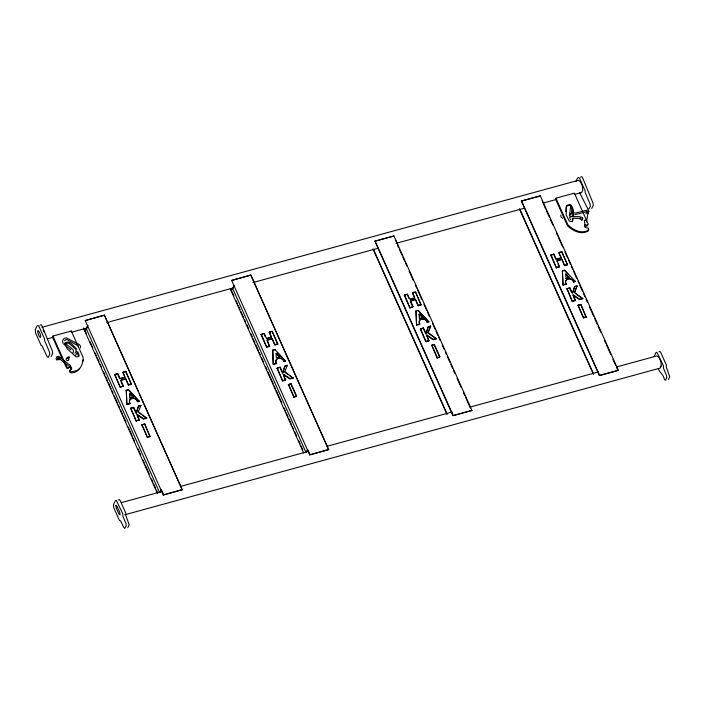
<?xml version="1.0" encoding="UTF-8"?>
<svg xmlns="http://www.w3.org/2000/svg" width="705" height="705" viewBox="0 0 705 705"><rect width="100%" height="100%" fill="white"/><g stroke="black" fill="none" stroke-linecap="round" stroke-linejoin="round"><path stroke-width="1.06" d="M71.223 369.535L69.998 367.023M587.714 224.789L587.714 225.618L586.322 226.217M572.724 218.497L572.293 221.749M572.777 216.32L572.918 210.874L570.988 206.08L569.411 205.331L566.388 206.309M573.183 216.558L573.35 210.028L571.42 205.225L569.843 204.476L567.269 205.181L566.564 205.895L566.168 214.919L569.296 221.114L571.764 221.573L573.103 219.828M139.149 401.268L128.566 389.689L126.292 390.314L126.856 404.626L129.984 403.771C127.27 397.77 135.536 395.743 137.501 401.251L137.457 401.727L139.149 401.268L128.336 389.935L126.019 390.57M285.56 361.154L274.985 349.583L272.712 350.2L273.276 364.52L276.404 363.665C273.69 357.655 281.947 355.628 283.921 361.136L283.868 361.612L285.56 361.154L284.124 359.638M428.851 321.894L418.276 310.323L416.003 310.94L416.567 325.261L419.695 324.406C416.981 318.404 425.238 316.369 427.212 321.877L427.16 322.361L428.851 321.894L418.77 311.319M575.289 281.313L573.579 282.247C572.381 276.906 562.863 278.581 566.106 284.291L562.987 285.146L562.414 270.826L564.687 270.209L575.289 281.313L573.623 281.762C571.658 276.254 563.392 278.29 566.106 284.291M120.511 380.621L125.719 379.043L128.495 385.124L131.394 384.331L125.843 371.376L122.802 372.399L125.005 377.439L119.665 378.744M269.407 332.046L271.451 337.06L266.437 338.391L264.199 333.474L260.991 334.54L266.684 347.265L269.592 346.472L266.913 340.356L271.971 338.92L274.906 345.009L277.805 344.216L272.253 331.271L269.213 332.284L271.425 337.325M410.213 301.246L415.421 299.669L418.197 305.75L421.105 304.957L415.545 292.011C407.032 291.72 421.017 300.365 410.636 299.228M556.633 261.132L561.841 259.555L564.617 265.644L567.516 264.842L561.964 251.896C553.443 251.614 567.428 260.251 557.047 259.114M136.981 414.619L143.459 419.14L146.71 418.25L138.347 411.746M288.037 374.584L284.556 372.055L287.411 365.322L285.014 365.886L282.767 372.733L280.158 367.217L276.968 368.274L282.661 381.008L285.56 380.207L283.154 374.496L289.87 379.026L293.13 378.136L284.767 371.632M426.058 333.474L423.458 327.957L420.259 329.015L425.952 341.749L428.851 340.947L426.446 335.236L433.161 339.766L436.421 338.876L428.085 332.548L430.702 326.062L428.305 326.626L426.243 333.359L425.617 333.712M575.271 300.841L572.865 295.122L579.58 299.66L582.832 298.761L574.504 292.434L577.122 285.948L574.725 286.521L572.478 293.359L569.869 287.843L567.023 288.627L572.363 301.634L575.447 300.321L573.095 294.725L579.677 299.167L582.868 298.294M565.771 211.641L566.133 206.741M660.797 365.957L660.285 366.952M573.579 282.247L573.623 281.762M80.37 347.935L80.599 346.137L79.251 344.533L66.138 337.783L64.014 338.488L62.956 339.889L62.533 341.572L63.168 343.573M586.463 221.943L588.04 212.928L587.697 213.615L588.86 211.288L588.49 210.522M570.636 206.821L569.393 215.395L569.869 216.338L570.927 216.127M571.156 214.364L572.046 208.618M128.495 385.124L125.851 378.673L120.855 379.995L123.366 386.067L120.273 387.38L114.58 374.646L117.779 373.588L120.026 378.506L125.032 377.175L122.996 372.161M274.906 345.009L272.271 338.559L267.265 339.88L269.592 346.472M418.197 305.75L415.562 299.299L410.557 300.621L413.068 306.693L409.984 308.006L404.291 295.28L407.49 294.214L409.728 299.132L414.743 297.81L412.698 292.786M564.617 265.644L561.982 259.184L556.976 260.506L559.488 266.578L556.395 267.891L550.702 255.166L553.901 254.1L556.148 259.017L561.154 257.695L559.118 252.672M82.785 361.207L83.075 359.85M150.05 436.677L144.666 423.881L141.793 424.859L147.407 437.4L150.05 436.677L144.666 423.881M296.585 396.069L293.818 397.294L288.477 384.481L291.077 383.767L296.585 396.069L293.818 397.294M439.876 356.818L437.118 358.034L431.777 345.221L434.368 344.507L439.876 356.818L437.118 358.034M586.181 317.197L580.788 304.393L577.915 305.371L583.529 317.92L586.181 317.197L580.788 304.393M654.037 356.739L655.932 352.623L656.875 352.271L663.44 365.877L663.458 368.177L666.498 375.412L666.807 377.527L665.414 380.268L664.427 379.493C662.92 373.174 659.986 373.659 658.329 368.574M293.157 377.66L289.966 378.532L283.384 374.091L285.56 380.207M436.457 338.4L433.267 339.281L426.675 334.831L428.851 340.947M575.879 181.696L577.58 177.968L578.602 177.44L579.484 178.189L585.115 190.773L585.238 192.632L590.085 203.965L590.332 206.151L588.737 209.279L587.714 208.627L579.589 192.553M282.714 372.989L284.82 366.124L287.411 365.322M428.111 326.873L425.82 333.853M572.716 292.637L574.522 286.759M585.97 213.888L587.115 211.121L587.336 212.073L586.41 211.72L586.948 211.65L574.663 214.734M147.407 437.4L142.066 424.595M583.529 317.92L578.188 305.106M138.145 412.099L140.991 405.437L138.594 406.001L136.356 412.848L133.747 407.331L130.548 408.389L136.241 421.114L139.326 419.81L136.964 414.205L143.556 418.647L146.746 417.774M565.507 274.263L569.27 277.788L565.771 278.625M430.702 326.062L427.882 332.901L436.421 338.876M577.122 285.948L574.355 292.848M136.241 421.114L130.901 408.107M282.661 381.008L277.312 367.992M425.952 341.749L420.612 328.742M572.363 301.634L567.023 288.627M120.273 387.38L114.933 374.364M266.684 347.265L261.352 334.258M409.984 308.006L404.644 294.998M556.395 267.891L551.063 254.884M126.856 404.626L126.292 390.314M273.276 364.52L272.712 350.2M416.567 325.261L416.003 310.94M562.987 285.146L562.414 270.826M588.419 212.179L588.86 211.288M127.781 527.56L129.174 524.82L125.834 515.478L125.816 513.17L120.114 500.418L119.251 499.563L118.308 499.915M668.358 379.466L669.75 376.726L666.401 367.375L666.392 365.075L660.682 352.315L659.827 351.46L658.884 351.821M51.104 356.571L52.699 353.443L52.452 351.266L41.859 325.481L40.969 324.732L39.956 325.261M591.68 208.469L593.275 205.34L593.028 203.163L582.436 177.387L581.546 176.629L580.532 177.166M70.227 370.16L69.434 371.553L70.535 372.778C78.74 373.685 83.472 364.37 83.181 357.576L71.311 331.033L52.893 336.082L52.461 336.928L62.683 359.788M70.879 331.888L71.311 331.033M85.199 330.795L87.922 325.419L84.723 330.927L85.199 330.795L86.539 333.8M104.366 315.064L85.217 320.555L163.252 495.007L182.251 489.799L104.366 315.064L138.303 391.548M232.068 289.781L232.976 287.993M233.434 287.102L234.342 285.313L231.134 290.812L231.61 290.68M250.777 274.959L328.671 449.693L309.662 454.892L231.628 280.449L250.777 274.959L328.671 449.693M160.035 492.354L161.401 489.675L163.727 494.875M374.919 241.189L393.919 235.981L471.953 410.433L452.954 415.642L374.919 241.189L393.919 235.981M306.446 452.249L307.362 450.451M521.33 201.075L540.338 195.867L618.373 370.319L599.365 375.527L521.33 201.075L540.338 195.867M586.296 224.965L587.512 225.3L588.146 223.943L574.363 193.135L555.945 198.175L555.514 199.03L567.384 225.565C572.469 230.764 581.378 235.355 588.367 230.826L588.261 229.328M452.954 415.642L471.953 410.433M599.365 375.527L618.373 370.319M72.721 353.284L73.558 351.654L73.056 349.583L65.089 343.141M65.688 364.723L65.415 365.225L66.12 364.952M74.959 353.267L76.114 351.319M76.686 353.575L75.638 355.417M585.829 220.524L586.093 220.022L584.401 220.33L585.035 225.274M122.802 372.399L125.843 371.376M269.213 332.284L272.253 331.271M415.545 292.011L421.105 304.957M558.924 252.91L561.964 251.896M135.906 413.086L136.356 412.848M140.991 405.437L138.4 406.239L136.109 413.218M64.419 340.797L66.014 339.457L67.363 339.828L78.237 345.873M79.304 368.75L77.162 370.495L70.976 371.923L69.839 370.107L71.654 368.68L71.654 367.851L70.43 366.177M569.376 218.083L570.16 217.087L572.442 216.558L580.056 216.708M288.213 384.745L291.077 383.767M434.368 344.507L431.504 345.485M274.985 349.583L272.438 350.464M418.276 310.323L415.73 311.205M562.141 271.09L564.687 270.209M579.677 218.938L580.55 217.995M581.66 220.524L582.533 219.581L581.969 218.321M69.601 366.142L68.253 367.64L66.675 366.891L52.893 336.082M69.169 366.997L68.244 368.371L66.904 368.389L63.573 361.78M570.195 219.572L570.83 218.973M130.548 408.389L133.747 407.331M280.158 367.217L276.968 368.274M421.229 328.75L423.458 327.957M566.67 288.909L569.869 287.843M114.58 374.646L117.779 373.588M264.199 333.474L265.212 336.673M404.291 295.28L407.49 294.214M550.702 255.166L553.901 254.1M163.252 495.007L182.401 489.517M309.662 454.892L328.812 449.402M279.532 357.276L277.382 357.902M585.265 224.789L584.648 225.212L585.027 227.125L585.688 227.768L588.234 227.997L588.798 229.971C581.81 234.501 572.901 229.918 567.816 224.719L555.945 198.175M584.216 226.067L585.864 225.82M419.149 314.236L422.824 318.017L419.404 318.845L419.096 314.368M572.231 212.654L570.504 213.703L569.64 215.298L570.16 214.593M62.102 357.215L57.387 358.413L57.951 359.215L58.453 357.532L57.801 358.193L59.194 358.537L68.253 365.657M60.48 359.444L56.409 359.938L56.127 358.237L56.99 356.624L58.867 356.422L70.465 365.587M41.771 327.323L578.338 180.321L580.435 181.67L582.286 185.794L582.788 190.279L581.66 192.491L574.24 194.527M85.217 320.555L103.159 315.637M231.628 280.449L249.579 275.532M395.681 241.11L396.157 240.978M542.092 200.995L542.568 200.863M47.217 338.911L53.58 337.166M71.61 332.231L87.517 327.878M106.596 322.643L232.791 288.072M252.936 282.555L378.065 248.275M396.095 243.331L524.405 208.178M543.493 202.952L556.219 199.462M65.036 343.591L68.729 343.097L75.426 348.94L78.722 356.325M260.991 334.54L262.93 334.011M412.504 293.024L414.443 292.496M266.349 338.761L271.293 337.404M120.52 386.842L123.366 386.067M128.574 384.639L131.421 383.855M266.931 346.728L269.777 345.952M274.994 344.525L277.84 343.74M410.222 307.468L413.068 306.693M418.285 305.265L421.132 304.489M556.642 267.362L559.488 266.578M564.696 265.15L567.543 264.375M130.963 398.017L133.034 397.453M137.501 401.251L139.167 400.793M283.921 361.136L285.578 360.678M416.822 324.723L419.889 323.886M427.212 321.877L428.869 321.427M563.242 284.608L566.309 283.771M127.12 404.097L130.187 403.251M273.531 363.983L276.598 363.145M136.479 420.585L139.326 419.81M282.899 380.471L285.745 379.695M426.19 341.211L429.037 340.436M572.601 301.106L575.447 300.321M141.793 424.859L144.446 424.128M577.915 305.371L580.567 304.648M147.574 436.897L150.165 436.183M583.696 317.409L586.287 316.704M161.401 489.675L159.559 492.487L86.089 328.239M307.812 449.561L305.97 452.372L232.5 288.125M469.627 405.225L469.151 405.357L470.314 407.957M121.375 502.63L161.674 491.588M180.762 486.353L308.006 451.491M327.094 446.265L452.222 411.984M470.253 407.049L598.563 371.896M616.593 366.952L656.884 355.91L658.981 357.259L660.832 361.383L661.334 365.869L660.215 368.08L124.706 514.8M575.342 286.565L576.972 286.177M428.922 326.679L430.552 326.292M587.732 209.967L575.483 213.042L573.817 212.804M572.627 218.286L579.924 218.427M580.982 217.149L582.4 217.466L582.964 218.735L582.092 219.669L580.673 219.352L580.109 218.083M576.047 294.029L582.832 298.761M289.737 375.765L293.13 378.136M138.233 412.328L140.771 414.108M142.472 415.289L146.71 418.25M63.899 344.384L70.923 349.795M562.625 218.25L561.004 216.964L560.783 215.051M564.458 270.456L568.063 274.227M427.16 322.361C426.428 317.611 417.166 318.158 419.634 323.383M277.638 352.844L282.679 358.131M276.157 353.531L279.515 357.047M283.868 361.612C282.67 356.281 273.152 357.955 276.404 363.665M137.457 401.727C136.259 396.386 126.733 398.069 129.984 403.771M76.669 349.107C73.505 346.349 69.601 339.255 64.834 343.273L67.151 348.79L76.307 356.986L78.643 356.483L79.163 355.47L77.832 351.698M542.542 202L545.679 209.006M546.578 211.006L549.265 217.017M550.156 219.026L552.843 225.027M556.43 233.047L557.778 236.052M558.668 238.052L562.705 247.067M564.943 252.073L567.631 258.083M568.53 260.083L570.319 264.093M571.217 266.093L572.557 269.099M573.456 271.099L576.593 278.114M577.933 281.119L578.831 283.119M579.73 285.12L582.418 291.13M583.308 293.139L585.106 297.14M585.996 299.14L587.344 302.145M589.583 307.16L593.619 316.166M594.509 318.175L597.197 324.185M598.096 326.186L600.783 332.196M604.37 340.207L605.71 343.212M606.608 345.212L610.636 354.227M612.883 359.233L615.571 365.243M616.346 366.979L617.897 370.451M561.823 252.117L567.516 264.842M569.578 288.107L571.623 292.69M553.601 254.373L555.796 259.255M557.963 264.119L559.294 267.098M521.48 200.793L599.514 375.245M519.955 209.456L593.504 373.879M519.356 208.733L593.354 374.161M397.47 245.111L398.369 247.12M399.268 249.121L401.956 255.131M402.846 257.131L404.644 261.141M405.534 263.141L406.882 266.146M409.12 271.152L413.148 280.167M415.395 285.173L416.734 288.178M417.633 290.178L421.661 299.193M423.908 304.207L426.595 310.209M427.486 312.218L429.283 316.219M432.421 323.234L435.108 329.244M435.998 331.244L437.796 335.254M438.686 337.254L440.035 340.259M442.273 345.265L444.062 349.275M445.41 352.28L446.3 354.28M447.199 356.281L449.887 362.291M450.786 364.291L452.575 368.301M453.474 370.301L454.813 373.306M457.06 378.321L461.088 387.327M463.326 392.341L464.674 395.346M465.564 397.347L468.702 404.353M434.58 345.723L439.33 356.342M431.777 345.221L437.276 357.523M423.159 328.222L425.212 332.804M407.19 294.487L408.935 298.391M410.662 302.242L412.434 306.217M375.06 240.907L453.095 415.36M373.535 249.57L447.085 413.994M372.945 248.847L446.944 414.276M272.112 331.491L277.805 344.216M290.857 384.022L296.038 395.602M288.477 384.481L293.985 396.783M280.282 368.398L282.326 372.971M308.2 450.424L309.751 453.897M232.06 291.685L233.849 295.686M236.096 300.691L237.435 303.696M238.334 305.706L240.123 309.707M241.022 311.716L243.71 317.717M244.609 319.726L245.499 321.727M246.847 324.732L248.636 328.742M250.874 333.747L252.223 336.752M253.113 338.752L254.91 342.762M255.809 344.763L258.497 350.773M259.387 352.773L260.286 354.774M261.625 357.779L263.423 361.788M265.662 366.794L267.001 369.799M267.9 371.808L273.276 383.82M274.175 385.829L275.514 388.834M276.413 390.834L281.788 402.855M284.027 407.86L285.375 410.865M286.265 412.866L288.063 416.875M288.953 418.876L291.65 424.886M292.54 426.886L293.439 428.887M294.778 431.892L296.576 435.901M298.814 440.907L300.154 443.912M301.053 445.912L302.842 449.922M230.244 288.812L303.714 453.059M139.202 393.557L182.251 489.799M125.701 371.606L131.394 384.331M133.148 397.267L129.508 393.575L129.649 398.113M133.457 407.596L135.501 412.169M137.096 415.73L139.149 420.321M117.479 373.853L119.233 377.765M120.952 381.608L123.172 386.578M90.125 341.81L92.813 347.821M95.052 352.826L96.4 355.831M97.29 357.832L99.088 361.841M99.978 363.842L101.326 366.847M103.564 371.852L104.913 374.857M105.803 376.867L107.601 380.867M108.491 382.877L111.178 388.878M112.077 390.887L112.976 392.888M114.316 395.893L117.453 402.899M118.352 404.908L119.691 407.913M120.59 409.913L122.379 413.923M123.278 415.924L125.966 421.934M128.204 426.939L132.24 435.954M133.13 437.955L134.479 440.96M138.065 448.97L140.753 454.981M142.992 459.986L144.331 462.991M145.23 465L149.266 474.016M151.504 479.021L152.844 482.026M153.743 484.027L155.532 488.036M156.431 490.037L157.77 493.042M83.384 327.931L157.294 493.174M43.181 329.79L44.283 332.258M113.461 504.842L113.805 507.847L119.506 520.598L120.599 520.775L123.851 527.587L124.838 528.371L126.23 525.63L125.922 523.515L122.881 516.28L122.873 513.98L116.299 500.374L115.356 500.726L113.461 504.842M69.222 357.171L69.205 358.114L68.218 358.272L67.618 357.444L68.235 356.756L69.222 357.171M35.312 329.799L35.55 332.91L41.181 345.494L42.053 345.864L47.138 356.721L48.16 357.382L49.755 354.245L49.509 352.068L44.662 340.735L44.538 338.876L38.916 326.292L38.026 325.534L37.004 326.071L35.312 329.799M115.884 505.432L116.272 508.058L118.916 513.971L120.141 514.941L119.753 512.315L117.109 506.401L115.884 505.432M37.858 331.006L37.735 331.949A5.534 2.071 74.7 0 0 40.238 337.536L40.811 336.391A5.534 2.071 74.7 0 0 38.317 330.812L37.858 331.006M133.28 396.88L129.896 397.805L129.641 393.293L133.28 396.88M279.691 356.765L276.316 357.691L276.06 353.179L279.691 356.765M422.982 317.506L419.607 318.431L419.352 313.919L422.982 317.506M569.402 277.391L566.018 278.316L565.771 273.804L569.402 277.391M66.86 358.078L66.006 359.021L66.578 360.281L68.006 360.599L68.861 359.647L68.288 358.387L66.86 358.078"/></g></svg>
